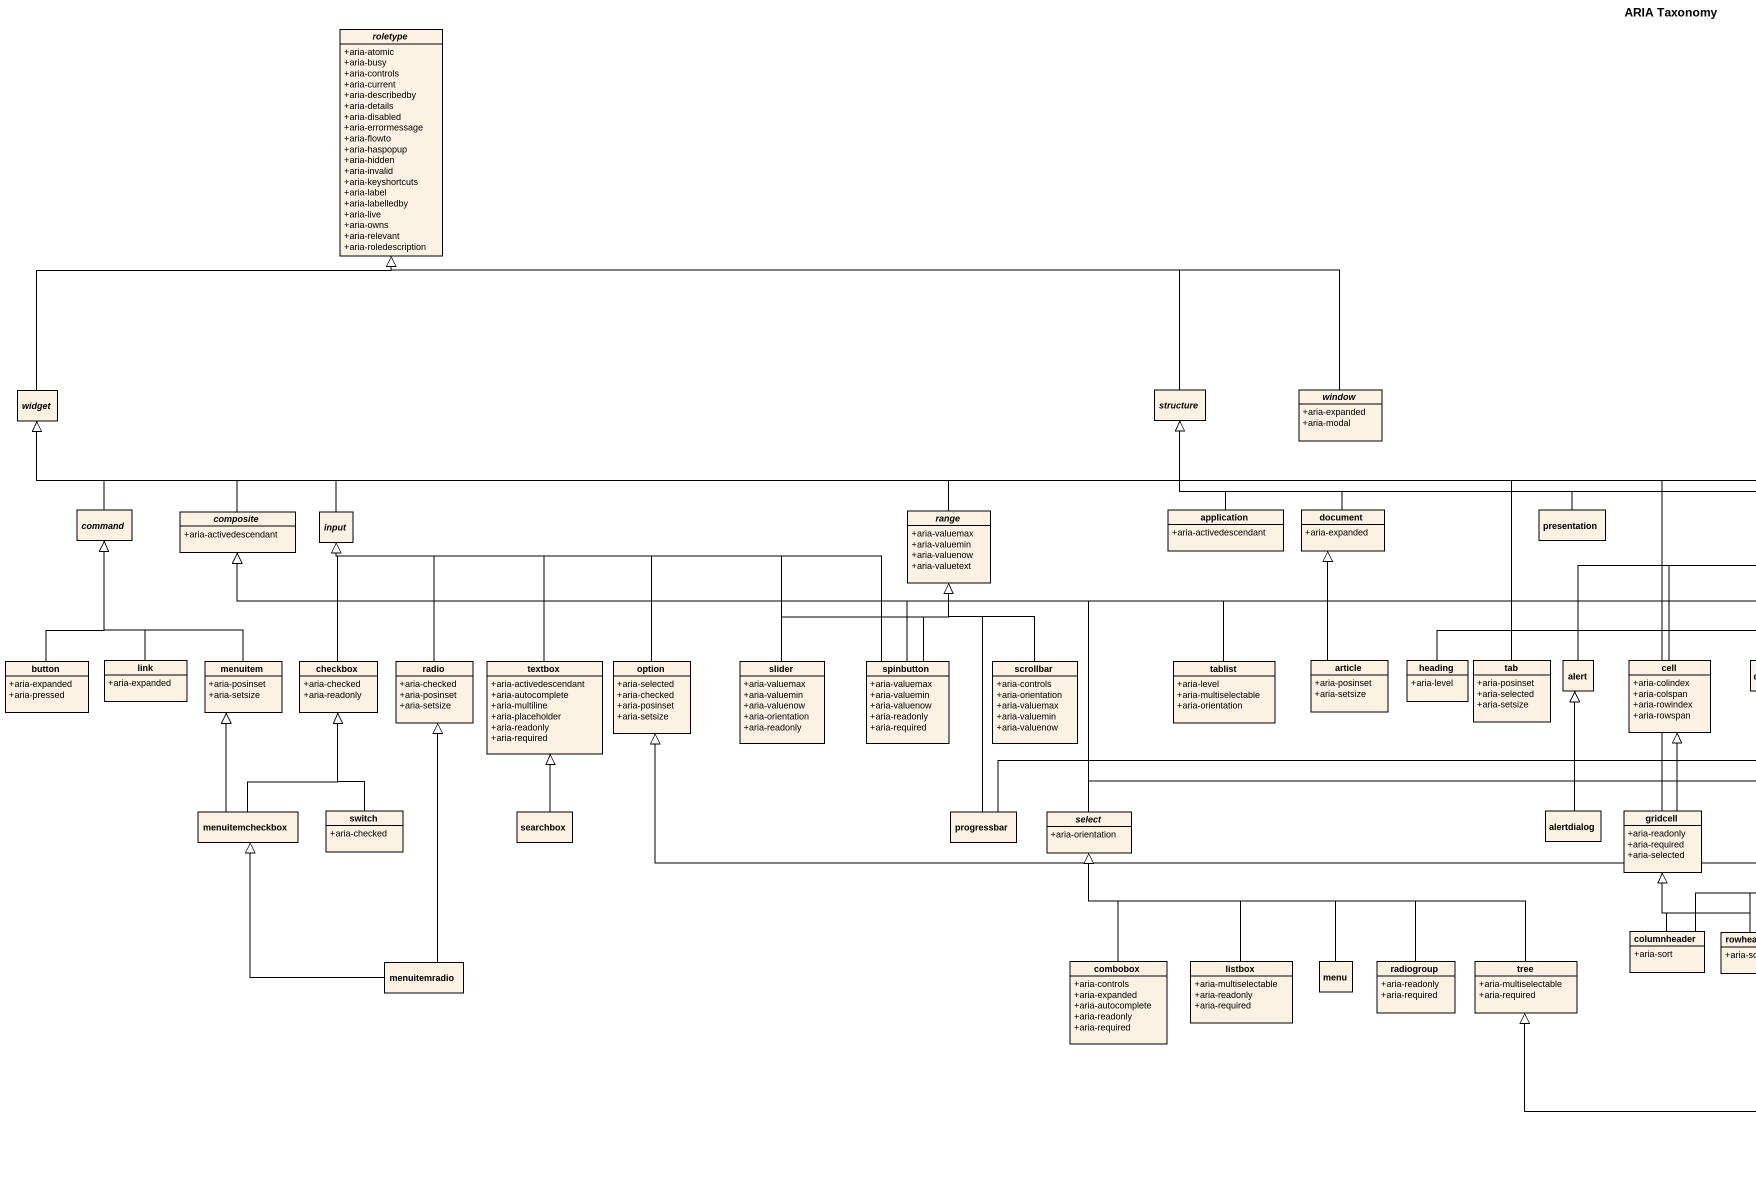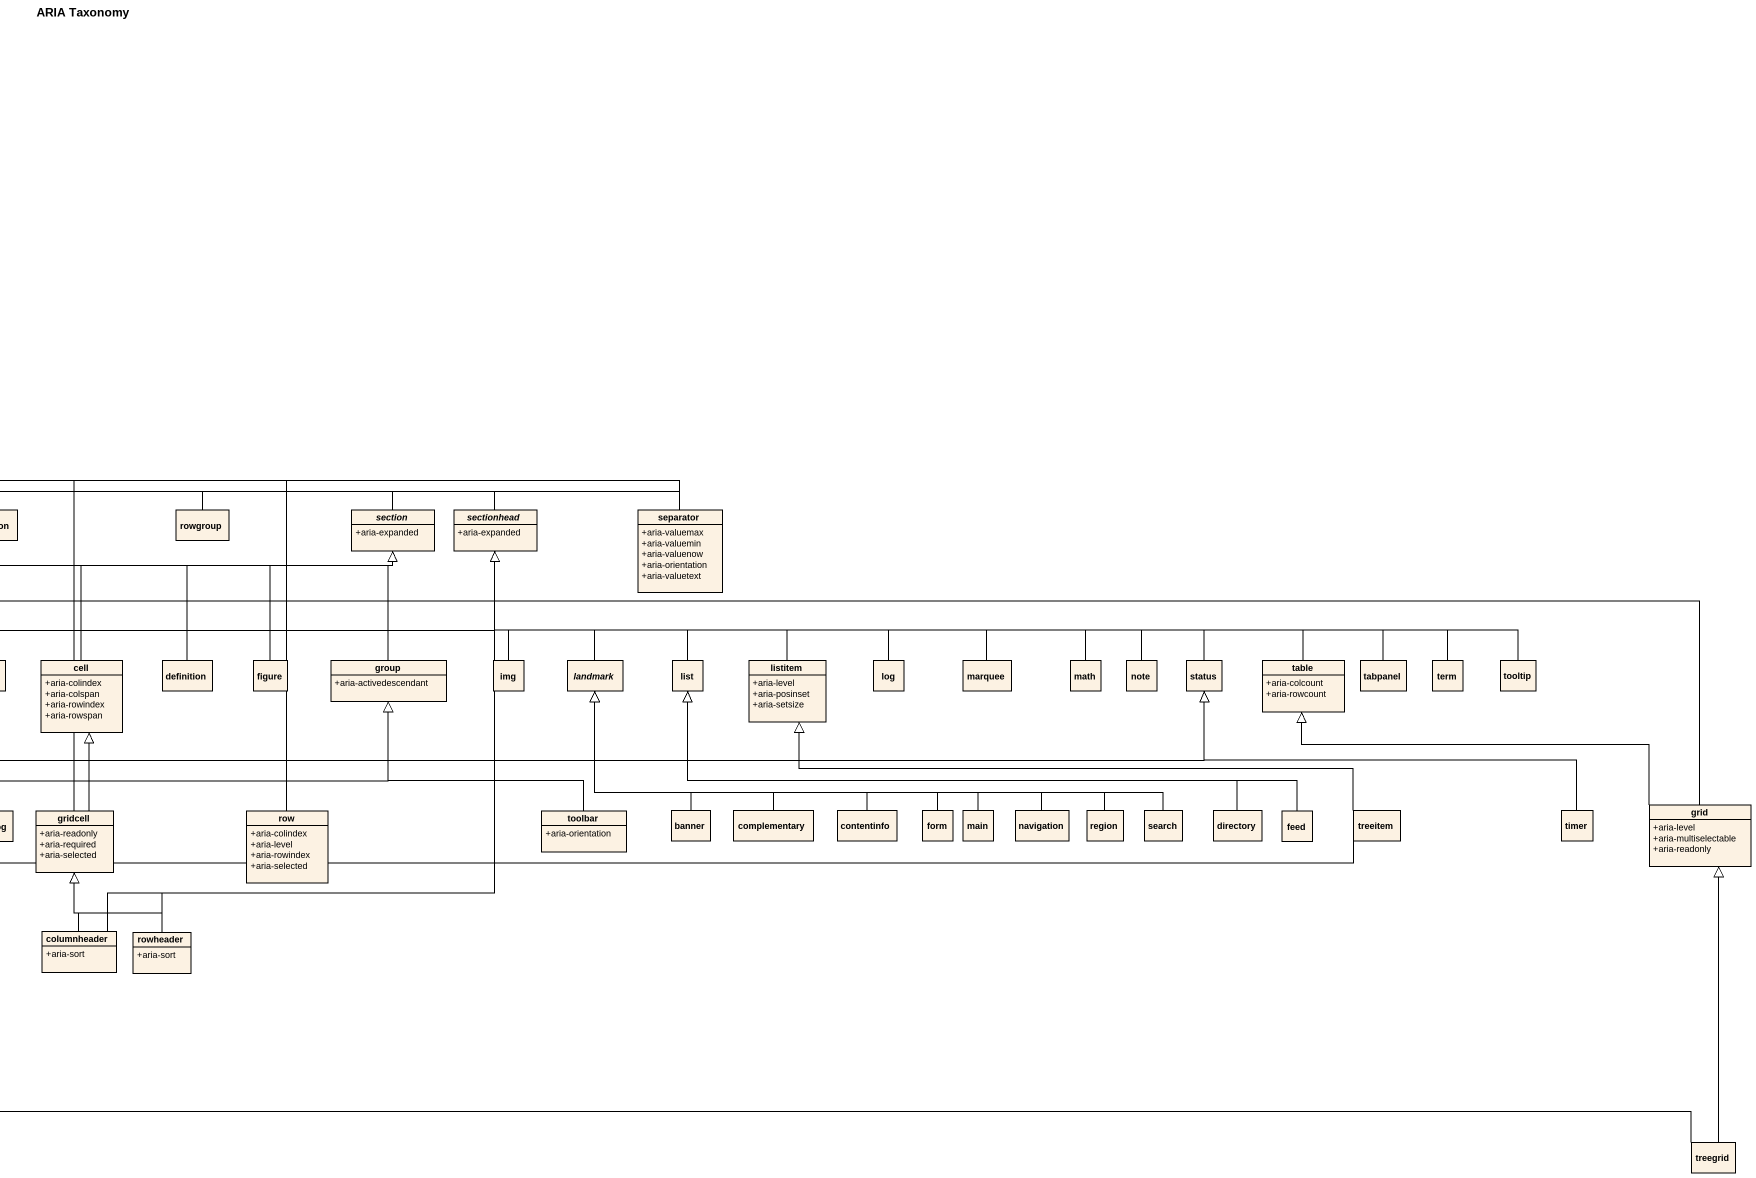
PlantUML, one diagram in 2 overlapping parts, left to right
@startuml
title ARIA Taxonomy
hide circle
hide empty members
skinparam classAttributeIconSize 0
abstract class roletype {
  +aria-atomic
  +aria-busy
  +aria-controls
  +aria-current
  +aria-describedby
  +aria-details
  +aria-disabled
  +aria-errormessage
  +aria-flowto
  +aria-haspopup
  +aria-hidden
  +aria-invalid
  +aria-keyshortcuts
  +aria-label
  +aria-labelledby
  +aria-live
  +aria-owns
  +aria-relevant
  +aria-roledescription
}
abstract class widget
abstract class structure
abstract class window {
  +aria-expanded
  +aria-modal
}
abstract class command
abstract class composite {
  +aria-activedescendant
}
abstract class input
abstract class range {
  +aria-valuemax
  +aria-valuemin
  +aria-valuenow
  +aria-valuetext
}
class application {
  +aria-activedescendant
}
class document {
  +aria-expanded
}
class presentation
class rowgroup
abstract class section {
  +aria-expanded
}
abstract class sectionhead {
  +aria-expanded
}
class separator {
  +aria-valuemax
  +aria-valuemin
  +aria-valuenow
  +aria-orientation
  +aria-valuetext
}
class button {
  +aria-expanded
  +aria-pressed
}
class link {
  +aria-expanded
}
class menuitem {
  +aria-posinset
  +aria-setsize
}
class checkbox {
  +aria-checked
  +aria-readonly
}
class radio {
  +aria-checked
  +aria-posinset
  +aria-setsize
}
class textbox {
  +aria-activedescendant
  +aria-autocomplete
  +aria-multiline
  +aria-placeholder
  +aria-readonly
  +aria-required
}
class option {
  +aria-selected
  +aria-checked
  +aria-posinset
  +aria-setsize
}
class slider {
  +aria-valuemax
  +aria-valuemin
  +aria-valuenow
  +aria-orientation
  +aria-readonly
}
class spinbutton {
  +aria-valuemax
  +aria-valuemin
  +aria-valuenow
  +aria-readonly
  +aria-required
}
class scrollbar {
  +aria-controls
  +aria-orientation
  +aria-valuemax
  +aria-valuemin
  +aria-valuenow
}
class tablist {
  +aria-level
  +aria-multiselectable
  +aria-orientation
}
class article {
  +aria-posinset
  +aria-setsize
}
class heading {
  +aria-level
}
class tab {
  +aria-posinset
  +aria-selected
  +aria-setsize
}
class alert
class cell {
  +aria-colindex
  +aria-colspan
  +aria-rowindex
  +aria-rowspan
}
class definition
class figure
class "group" as group_ {
  +aria-activedescendant
}
class img
abstract class landmark
class list
class listitem {
  +aria-level
  +aria-posinset
  +aria-setsize
}
class log
class marquee
class math
class "note" as note_
class status
class table {
  +aria-colcount
  +aria-rowcount
}
class tabpanel
class term
class tooltip
class menuitemcheckbox
class switch {
  +aria-checked
}
class searchbox
class progressbar
abstract class select {
  +aria-orientation
}
class alertdialog
class gridcell {
  +aria-readonly
  +aria-required
  +aria-selected
}
class row {
  +aria-colindex
  +aria-level
  +aria-rowindex
  +aria-selected
}
class toolbar {
  +aria-orientation
}
class banner
class complementary
class contentinfo
class form
class main
class navigation
class region
class search
class directory
class feed
class treeitem
class timer
class grid {
  +aria-level
  +aria-multiselectable
  +aria-readonly
}
class columnheader {
  +aria-sort
}
class rowheader {
  +aria-sort
}
class menuitemradio
class combobox {
  +aria-controls
  +aria-expanded
  +aria-autocomplete
  +aria-readonly
  +aria-required
}
class listbox {
  +aria-multiselectable
  +aria-readonly
  +aria-required
}
class menu
class radiogroup {
  +aria-readonly
  +aria-required
}
class tree {
  +aria-multiselectable
  +aria-required
}
class treegrid
widget -up-|> roletype
structure -left-|> roletype
window -left-|> roletype
command -up-|> widget
composite -up-|> widget
input -left-|> widget
range -left-|> widget
application -up-|> structure
document -up-|> structure
presentation -left-|> structure
rowgroup -left-|> structure
section -left-|> structure
sectionhead -left-|> structure
separator -left-|> widget
separator -left-|> structure
button -up-|> command
link -up-|> command
menuitem -up-|> command
checkbox -up-|> input
radio -up-|> input
textbox -up-|> input
option -left-|> input
slider -left-|> input
slider -up-|> range
spinbutton -left-|> composite
spinbutton -left-|> input
spinbutton -up-|> range
spinbutton -up-|> range
scrollbar -up-|> range
tablist -left-|> composite
article -up-|> document
heading -right-|> sectionhead
tab -left-|> widget
tab -right-|> sectionhead
alert -right-|> section
cell -right-|> section
definition -up-|> section
figure -up-|> section
group_ -up-|> section
img -up-|> sectionhead
landmark -up-|> sectionhead
list -up-|> sectionhead
listitem -left-|> sectionhead
log -left-|> sectionhead
marquee -left-|> sectionhead
math -left-|> sectionhead
note_ -left-|> sectionhead
status -left-|> sectionhead
table -left-|> sectionhead
tabpanel -left-|> sectionhead
term -left-|> sectionhead
tooltip -left-|> sectionhead
menuitemcheckbox -up-|> menuitem
menuitemcheckbox -up-|> checkbox
switch -up-|> checkbox
searchbox -up-|> textbox
progressbar -up-|> range
progressbar -right-|> status
select -left-|> composite
select -right-|> group_
alertdialog -up-|> alert
gridcell -left-|> widget
gridcell -up-|> cell
row -left-|> widget
row -up-|> group_
toolbar -up-|> group_
banner -up-|> landmark
complementary -up-|> landmark
contentinfo -left-|> landmark
form -left-|> landmark
main -left-|> landmark
navigation -left-|> landmark
region -left-|> landmark
search -left-|> landmark
directory -left-|> list
feed -left-|> list
treeitem -left-|> option
treeitem -left-|> listitem
timer -left-|> status
grid -left-|> composite
grid -left-|> table
columnheader -up-|> sectionhead
columnheader -up-|> gridcell
rowheader -up-|> sectionhead
rowheader -up-|> gridcell
menuitemradio -up-|> radio
menuitemradio -up-|> menuitemcheckbox
combobox -up-|> select
listbox -up-|> select
menu -left-|> select
radiogroup -left-|> select
tree -left-|> select
treegrid -up-|> grid
treegrid -left-|> tree
@enduml
